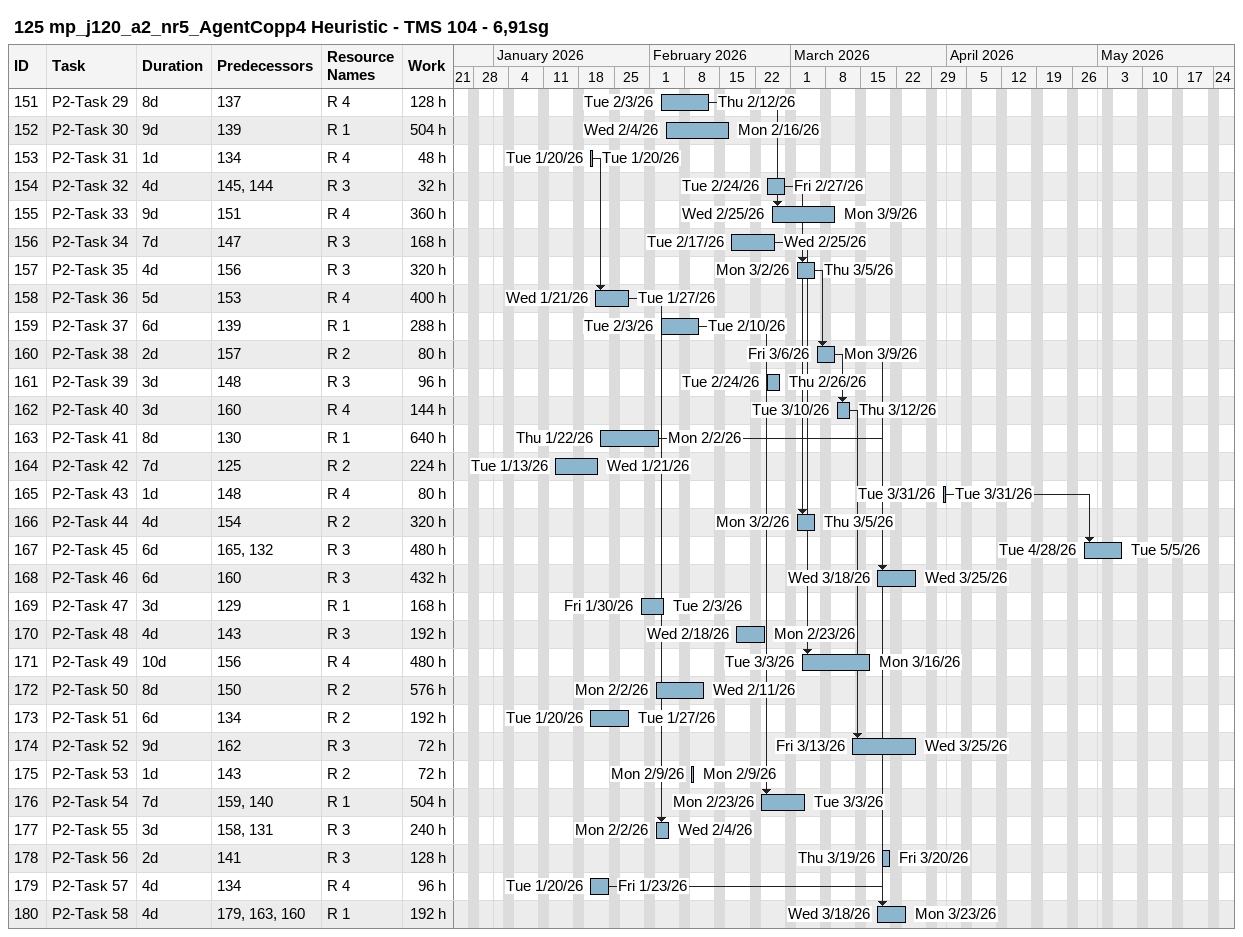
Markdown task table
125 mp_j120_a2_nr5_AgentCopp4 Heuristic - TMS 104 - 6,91sg

| ID | Task | Duration | Start | Finish | Predecessors | Resources | Work (h) |
|---|---|---|---|---|---|---|---|
| 151 | P2-Task 29 | 8d | 2026-02-03 | 2026-02-12 | 137 | R 4 | 128 |
| 152 | P2-Task 30 | 9d | 2026-02-04 | 2026-02-16 | 139 | R 1 | 504 |
| 153 | P2-Task 31 | 1d | 2026-01-20 | 2026-01-20 | 134 | R 4 | 48 |
| 154 | P2-Task 32 | 4d | 2026-02-24 | 2026-02-27 | 145, 144 | R 3 | 32 |
| 155 | P2-Task 33 | 9d | 2026-02-25 | 2026-03-09 | 151 | R 4 | 360 |
| 156 | P2-Task 34 | 7d | 2026-02-17 | 2026-02-25 | 147 | R 3 | 168 |
| 157 | P2-Task 35 | 4d | 2026-03-02 | 2026-03-05 | 156 | R 3 | 320 |
| 158 | P2-Task 36 | 5d | 2026-01-21 | 2026-01-27 | 153 | R 4 | 400 |
| 159 | P2-Task 37 | 6d | 2026-02-03 | 2026-02-10 | 139 | R 1 | 288 |
| 160 | P2-Task 38 | 2d | 2026-03-06 | 2026-03-09 | 157 | R 2 | 80 |
| 161 | P2-Task 39 | 3d | 2026-02-24 | 2026-02-26 | 148 | R 3 | 96 |
| 162 | P2-Task 40 | 3d | 2026-03-10 | 2026-03-12 | 160 | R 4 | 144 |
| 163 | P2-Task 41 | 8d | 2026-01-22 | 2026-02-02 | 130 | R 1 | 640 |
| 164 | P2-Task 42 | 7d | 2026-01-13 | 2026-01-21 | 125 | R 2 | 224 |
| 165 | P2-Task 43 | 1d | 2026-03-31 | 2026-03-31 | 148 | R 4 | 80 |
| 166 | P2-Task 44 | 4d | 2026-03-02 | 2026-03-05 | 154 | R 2 | 320 |
| 167 | P2-Task 45 | 6d | 2026-04-28 | 2026-05-05 | 165, 132 | R 3 | 480 |
| 168 | P2-Task 46 | 6d | 2026-03-18 | 2026-03-25 | 160 | R 3 | 432 |
| 169 | P2-Task 47 | 3d | 2026-01-30 | 2026-02-03 | 129 | R 1 | 168 |
| 170 | P2-Task 48 | 4d | 2026-02-18 | 2026-02-23 | 143 | R 3 | 192 |
| 171 | P2-Task 49 | 10d | 2026-03-03 | 2026-03-16 | 156 | R 4 | 480 |
| 172 | P2-Task 50 | 8d | 2026-02-02 | 2026-02-11 | 150 | R 2 | 576 |
| 173 | P2-Task 51 | 6d | 2026-01-20 | 2026-01-27 | 134 | R 2 | 192 |
| 174 | P2-Task 52 | 9d | 2026-03-13 | 2026-03-25 | 162 | R 3 | 72 |
| 175 | P2-Task 53 | 1d | 2026-02-09 | 2026-02-09 | 143 | R 2 | 72 |
| 176 | P2-Task 54 | 7d | 2026-02-23 | 2026-03-03 | 159, 140 | R 1 | 504 |
| 177 | P2-Task 55 | 3d | 2026-02-02 | 2026-02-04 | 158, 131 | R 3 | 240 |
| 178 | P2-Task 56 | 2d | 2026-03-19 | 2026-03-20 | 141 | R 3 | 128 |
| 179 | P2-Task 57 | 4d | 2026-01-20 | 2026-01-23 | 134 | R 4 | 96 |
| 180 | P2-Task 58 | 4d | 2026-03-18 | 2026-03-23 | 179, 163, 160 | R 1 | 192 |
